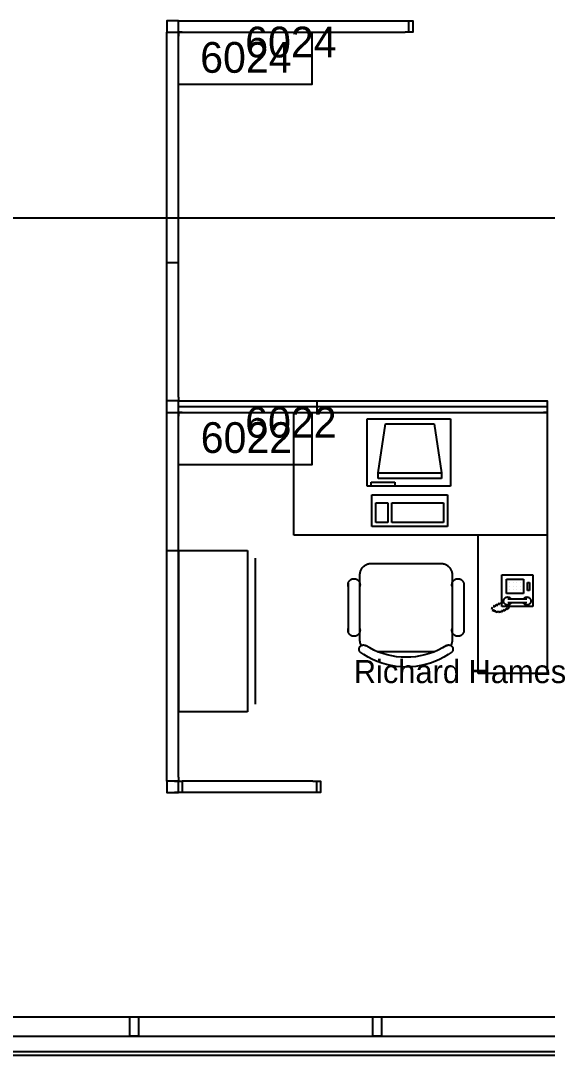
# Model space of a CAD drawing. Header units: millimetres. Extents: x 18694 to 89916, y 18694 to 89916.
# Drawn here: x 40840 to 44321, y 62128 to 68972 of the extents above; entities that cross this region are included whole.
import ezdxf

# ---------------------------------------------------------------- set-up
doc = ezdxf.new("R2010")
doc.units = ezdxf.units.MM
doc.layers.get('0').update_dxf_attribs({"linetype": 'CONTINUOUS'})
for name, color, linetype in [('E-B-FURR', 7, 'CONTINUOUS'), ('E-B-GLAZ', 7, 'CONTINUOUS'), ('E-B-MULL', 7, 'CONTINUOUS'), ('EMPLOYEE', 7, 'CONTINUOUS'), ('GRIDLN', 7, 'CONTINUOUS'), ('PANELS_201', 7, 'CONTINUOUS'), ('RMNUM', 7, 'CONTINUOUS')]:
    doc.layers.add(name, color=color, linetype=linetype)

msp = doc.modelspace()

# ---------------------------------------------------------------- linework, layer by layer
for p, q in [((42644.892655, 65567.954374), (42644.892655, 66380.754374)), ((42644.892655, 66380.754374), (44321.292655, 66380.754374)), ((44321.292655, 66380.754374), (44321.292655, 64653.554374)), ((43129.690737, 65892.38397), (43129.690737, 66338.798739)), ((43129.690737, 66338.798739), (43681.144276, 66338.798739)), ((43681.144276, 66338.798739), (43681.144276, 65892.38397)), ((43202.217507, 65981.28397), (43250.992968, 66304.653141)), ((43250.992968, 66304.653141), (43573.949999, 66304.653141)), ((43573.949999, 66304.653141), (43621.317507, 65981.28397)), ((43202.217507, 65944.153261), (43202.217507, 65981.28397)), ((43202.217507, 65981.28397), (43621.317507, 65981.28397)), ((43621.317507, 65981.28397), (43621.317507, 65944.153261)), ((43155.95043, 65918.643662), (43313.508584, 65918.643662)), ((43155.95043, 65892.38397), (43155.95043, 65918.643662)), ((43621.317507, 65944.153261), (43202.217507, 65944.153261)), ((43313.508584, 65918.643662), (43313.508584, 65892.38397)), ((43681.144276, 65892.38397), (43129.690737, 65892.38397)), ((43161.694737, 65625.68397), (43161.694737, 65835.761508)), ((43161.694737, 65835.761508), (43660.628891, 65835.761508)), ((43660.628891, 65835.761508), (43660.628891, 65625.68397)), ((43187.95443, 65651.943662), (43187.95443, 65783.242124)), ((43187.95443, 65783.242124), (43266.733507, 65783.242124)), ((43266.733507, 65783.242124), (43266.733507, 65651.943662)), ((43292.993199, 65651.943662), (43292.993199, 65783.242124)), ((43292.993199, 65783.242124), (43634.369199, 65783.242124)), ((43634.369199, 65783.242124), (43634.369199, 65651.943662)), ((43266.733507, 65651.943662), (43187.95443, 65651.943662)), ((43634.369199, 65651.943662), (43292.993199, 65651.943662)), ((44321.292655, 65567.954374), (42644.892655, 65567.954374)), ((43660.628891, 65625.68397), (43161.694737, 65625.68397)), ((43864.092655, 64653.554374), (43864.092655, 65567.954374)), ((41882.892655, 65466.354374), (42340.092655, 65466.354374)), ((41882.892655, 65466.354374), (41882.892655, 64399.554374)), ((42340.092655, 65466.354374), (42340.092655, 64399.554374)), ((42390.892655, 65415.554374), (42390.892655, 64450.354374)), ((43158.828755, 65382.173679), (43616.028755, 65382.173679)), ((43082.628755, 64874.173679), (43082.628755, 65305.973679)), ((43692.228755, 65305.973679), (43692.228755, 64874.173679)), ((44020.184775, 65097.171409), (44020.184775, 65305.585581)), ((44020.184775, 65305.585581), (44226.028234, 65305.585581)), ((44226.028234, 65305.585581), (44226.028234, 65097.171409)), ((43005.362317, 65251.998679), (43005.362317, 64928.148679)), ((43768.428755, 65251.998679), (43768.428755, 64928.148679)), ((44052.025999, 65183.407376), (44052.025999, 65278.657376)), ((44052.025999, 65278.657376), (44163.150999, 65278.657376)), ((44071.869749, 65254.844876), (44071.869749, 65254.844876)), ((44071.869749, 65231.032376), (44071.869749, 65231.032376)), ((44095.682249, 65254.844876), (44095.682249, 65254.844876)), ((44095.682249, 65231.032376), (44095.682249, 65231.032376)), ((44119.494749, 65254.844876), (44119.494749, 65254.844876)), ((44119.494749, 65231.032376), (44119.494749, 65231.032376)), ((44143.307249, 65254.844876), (44143.307249, 65254.844876)), ((44143.307249, 65231.032376), (44143.307249, 65231.032376)), ((44163.150999, 65278.657376), (44163.150999, 65183.407376)), ((44190.932249, 65203.251126), (44190.932249, 65254.844876)), ((44190.932249, 65254.844876), (44202.838499, 65254.844876)), ((44202.838499, 65254.844876), (44202.838499, 65203.251126)), ((44163.150999, 65183.407376), (44052.025999, 65183.407376)), ((44071.869749, 65207.219876), (44071.869749, 65207.219876)), ((44095.682249, 65207.219876), (44095.682249, 65207.219876)), ((44119.494749, 65207.219876), (44119.494749, 65207.219876)), ((44143.307249, 65207.219876), (44143.307249, 65207.219876)), ((44202.838499, 65203.251126), (44190.932249, 65203.251126)), ((43957.660218, 65091.415686), (43952.580218, 65076.175686)), ((43964.894265, 65079.461371), (43959.814265, 65064.221371)), ((43969.974265, 65104.861371), (43964.894265, 65089.621371)), ((43980.134265, 65109.941371), (43975.054265, 65094.701371)), ((43990.294265, 65115.021371), (43985.214265, 65099.781371)), ((44000.454265, 65120.101371), (43995.374265, 65104.861371)), ((44034.43638, 65124.186642), (44005.534265, 65115.021371)), ((44226.028234, 65097.171409), (44020.184775, 65097.171409)), ((44036.014265, 65079.461371), (44030.934265, 65064.221371)), ((44046.174265, 65084.541371), (44041.094265, 65069.301371)), ((44056.334265, 65089.621371), (44051.254265, 65074.381371)), ((44186.28736, 65145.888286), (44059.28736, 65145.888286)), ((44186.28736, 65120.488286), (44059.28736, 65120.488286)), ((44066.494265, 65094.701371), (44061.414265, 65079.461371)), ((43975.054265, 65074.381371), (43969.974265, 65059.141371)), ((43985.214265, 65069.301371), (43980.134265, 65054.061371)), ((43995.374265, 65069.301371), (43990.294265, 65054.061371)), ((44005.534265, 65069.301371), (44000.454265, 65054.061371)), ((44015.694265, 65069.301371), (44010.614265, 65054.061371)), ((44025.854265, 65074.381371), (44020.774265, 65059.141371)), ((43576.407669, 64797.973679), (43198.44984, 64797.973679)), ((44321.292655, 64653.554374), (43864.092655, 64653.554374)), ((42340.092655, 64399.554374), (41882.892655, 64399.554374))]:
    msp.add_line(p, q)
for points in [[(43082.628755, 65305.973679), (43082.791905, 65310.957398), (43083.280656, 65315.919775), (43084.092916, 65320.839562), (43085.225207, 65325.69569), (43086.672679, 65330.467366), (43088.429134, 65335.134157), (43090.487052, 65339.676077), (43092.837619, 65344.073679), (43095.47077, 65348.308131), (43098.37523, 65352.3613), (43101.538561, 65356.21583), (43104.947218, 65359.855216), (43108.586604, 65363.263873), (43112.441134, 65366.427204), (43116.494303, 65369.331664), (43120.728755, 65371.964815), (43125.126356, 65374.315382), (43129.668277, 65376.3733), (43134.335067, 65378.129755), (43139.106743, 65379.577227), (43143.962872, 65380.709518), (43148.882659, 65381.521778), (43153.845036, 65382.010529), (43158.828755, 65382.173679)], [(43616.028755, 65382.173679), (43621.012473, 65382.010529), (43625.974851, 65381.521778), (43630.894637, 65380.709518), (43635.750766, 65379.577227), (43640.522442, 65378.129755), (43645.189232, 65376.3733), (43649.731153, 65374.315382), (43654.128755, 65371.964815), (43658.363206, 65369.331664), (43662.416376, 65366.427204), (43666.270906, 65363.263873), (43669.910291, 65359.855216), (43673.318948, 65356.21583), (43676.482279, 65352.3613), (43679.386739, 65348.308131), (43682.01989, 65344.073679), (43684.370458, 65339.676077), (43686.428375, 65335.134157), (43688.184831, 65330.467366), (43689.632303, 65325.69569), (43690.764593, 65320.839562), (43691.576853, 65315.919775), (43692.065605, 65310.957398), (43692.228755, 65305.973679)], [(43005.362317, 65229.773679), (43004.72034, 65232.274744), (43004.242358, 65234.812262), (43003.930397, 65237.375491), (43003.785776, 65239.95358), (43003.809108, 65242.535618), (43004.000294, 65245.110673), (43004.358524, 65247.667846), (43004.882283, 65250.196312), (43005.569352, 65252.685367), (43006.416824, 65255.124476), (43007.421112, 65257.503314), (43008.577964, 65259.81181), (43009.882482, 65262.040194), (43011.329146, 65264.179031), (43012.911831, 65266.219269), (43014.623838, 65268.152271), (43016.457919, 65269.969854), (43018.406311, 65271.664324), (43020.460766, 65273.228509), (43022.612588, 65274.655788), (43024.852668, 65275.940118), (43027.171524, 65277.076063), (43029.559339, 65278.058815), (43032.006006, 65278.884213), (43034.501168, 65279.548764), (43037.034263, 65280.049654), (43039.594568, 65280.384764), (43042.171246, 65280.552674), (43044.753389, 65280.552674), (43047.330067, 65280.384764), (43049.890372, 65280.049654), (43052.423467, 65279.548764), (43054.918629, 65278.884213), (43057.365296, 65278.058815), (43059.753111, 65277.076063), (43062.071967, 65275.940118), (43064.312047, 65274.655788), (43066.463869, 65273.228509), (43068.518324, 65271.664324), (43070.466716, 65269.969854), (43072.300797, 65268.152271), (43074.012804, 65266.219269), (43075.595489, 65264.179031), (43077.042153, 65262.040194), (43078.346671, 65259.81181), (43079.503523, 65257.503314), (43080.50781, 65255.124476), (43081.355283, 65252.685367), (43082.042352, 65250.196312), (43082.566111, 65247.667846), (43082.924341, 65245.110673), (43083.115527, 65242.535618), (43083.138859, 65239.95358), (43082.994238, 65237.375491), (43082.682276, 65234.812262), (43082.204295, 65232.274744), (43081.562317, 65229.773679)], [(43692.228755, 65229.773679), (43691.586777, 65232.274744), (43691.108796, 65234.812262), (43690.796834, 65237.375491), (43690.652214, 65239.95358), (43690.675545, 65242.535618), (43690.866731, 65245.110673), (43691.224961, 65247.667846), (43691.74872, 65250.196312), (43692.435789, 65252.685367), (43693.283262, 65255.124476), (43694.287549, 65257.503314), (43695.444401, 65259.81181), (43696.74892, 65262.040194), (43698.195583, 65264.179031), (43699.778268, 65266.219269), (43701.490275, 65268.152271), (43703.324356, 65269.969854), (43705.272748, 65271.664324), (43707.327204, 65273.228509), (43709.479026, 65274.655788), (43711.719105, 65275.940118), (43714.037961, 65277.076063), (43716.425776, 65278.058815), (43718.872443, 65278.884213), (43721.367605, 65279.548764), (43723.9007, 65280.049654), (43726.461006, 65280.384764), (43729.037683, 65280.552674), (43731.619826, 65280.552674), (43734.196504, 65280.384764), (43736.756809, 65280.049654), (43739.289904, 65279.548764), (43741.785066, 65278.884213), (43744.231733, 65278.058815), (43746.619548, 65277.076063), (43748.938404, 65275.940118), (43751.178484, 65274.655788), (43753.330306, 65273.228509), (43755.384761, 65271.664324), (43757.333153, 65269.969854), (43759.167234, 65268.152271), (43760.879241, 65266.219269), (43762.461926, 65264.179031), (43763.90859, 65262.040194), (43765.213108, 65259.81181), (43766.36996, 65257.503314), (43767.374248, 65255.124476), (43768.22172, 65252.685367), (43768.90879, 65250.196312), (43769.432548, 65247.667846), (43769.790778, 65245.110673), (43769.981964, 65242.535618), (43770.005296, 65239.95358), (43769.860675, 65237.375491), (43769.548714, 65234.812262), (43769.070732, 65232.274744), (43768.428755, 65229.773679)], [(44082.686163, 65120.488286), (44081.807687, 65118.98868), (44080.83324, 65117.549585), (44079.766976, 65116.177134), (44078.613437, 65114.877177), (44077.377539, 65113.655254), (44076.06455, 65112.51657), (44074.680065, 65111.46598), (44073.229983, 65110.50796), (44071.720485, 65109.646592), (44070.158002, 65108.885548), (44068.549194, 65108.22807), (44066.900916, 65107.676961), (44065.220194, 65107.234569), (44063.514188, 65106.902779), (44061.790169, 65106.683006), (44060.055485, 65106.576185), (44058.317528, 65106.582772), (44056.583703, 65106.70274), (44054.8614, 65106.935576), (44053.157958, 65107.280288), (44051.480637, 65107.735408), (44049.836585, 65108.298996), (44048.232807, 65108.96865), (44046.676138, 65109.741516), (44045.173212, 65110.614302), (44043.730435, 65111.583287), (44042.353953, 65112.644342), (44041.049633, 65113.792945), (44039.823034, 65115.024203), (44038.679382, 65116.332867), (44037.623552, 65117.71336), (44036.660042, 65119.1598), (44035.792959, 65120.666023), (44035.025999, 65122.22561), (44034.362428, 65123.831915), (44033.805076, 65125.478091), (44033.356316, 65127.157125), (44033.018063, 65128.861861), (44032.791756, 65130.585034), (44032.678362, 65132.319301), (44032.678362, 65134.057271), (44032.791756, 65135.791538), (44033.018063, 65137.514711), (44033.356316, 65139.219447), (44033.805076, 65140.898481), (44034.362428, 65142.544658), (44035.025999, 65144.150963), (44035.792959, 65145.71055), (44036.660042, 65147.216772), (44037.623552, 65148.663213), (44038.679382, 65150.043706), (44039.823034, 65151.35237), (44041.049633, 65152.583627), (44042.353953, 65153.732231), (44043.730435, 65154.793286), (44045.173212, 65155.762271), (44046.676138, 65156.635056), (44048.232807, 65157.407923), (44049.836585, 65158.077577), (44051.480637, 65158.641165), (44053.157958, 65159.096285), (44054.8614, 65159.440997), (44056.583703, 65159.673833), (44058.317528, 65159.7938), (44060.055485, 65159.800388), (44061.790169, 65159.693567), (44063.514188, 65159.473793), (44065.220194, 65159.142004), (44066.900916, 65158.699611), (44068.549194, 65158.148502), (44070.158002, 65157.491025), (44071.720485, 65156.729981), (44073.229983, 65155.868613), (44074.680065, 65154.910593), (44076.06455, 65153.860002), (44077.377539, 65152.721319), (44078.613437, 65151.499395), (44079.766976, 65150.199438), (44080.83324, 65148.826988), (44081.807687, 65147.387893), (44082.686163, 65145.888286)], [(44162.888558, 65145.888286), (44163.767034, 65147.387893), (44164.74148, 65148.826988), (44165.807745, 65150.199438), (44166.961284, 65151.499395), (44168.197181, 65152.721319), (44169.51017, 65153.860002), (44170.894656, 65154.910593), (44172.344737, 65155.868613), (44173.854236, 65156.729981), (44175.416719, 65157.491025), (44177.025527, 65158.148502), (44178.673804, 65158.699611), (44180.354527, 65159.142004), (44182.060533, 65159.473793), (44183.784551, 65159.693567), (44185.519235, 65159.800388), (44187.257193, 65159.7938), (44188.991018, 65159.673833), (44190.713321, 65159.440997), (44192.416762, 65159.096285), (44194.094083, 65158.641165), (44195.738136, 65158.077577), (44197.341914, 65157.407923), (44198.898582, 65156.635056), (44200.401508, 65155.762271), (44201.844286, 65154.793286), (44203.220768, 65153.732231), (44204.525088, 65152.583627), (44205.751687, 65151.35237), (44206.895339, 65150.043706), (44207.951169, 65148.663213), (44208.914678, 65147.216772), (44209.781761, 65145.71055), (44210.548722, 65144.150963), (44211.212293, 65142.544658), (44211.769645, 65140.898481), (44212.218404, 65139.219447), (44212.556658, 65137.514711), (44212.782964, 65135.791538), (44212.896359, 65134.057271), (44212.896359, 65132.319301), (44212.782964, 65130.585034), (44212.556658, 65128.861861), (44212.218404, 65127.157125), (44211.769645, 65125.478091), (44211.212293, 65123.831915), (44210.548722, 65122.22561), (44209.781761, 65120.666023), (44208.914678, 65119.1598), (44207.951169, 65117.71336), (44206.895339, 65116.332867), (44205.751687, 65115.024203), (44204.525088, 65113.792945), (44203.220768, 65112.644342), (44201.844286, 65111.583287), (44200.401508, 65110.614302), (44198.898582, 65109.741516), (44197.341914, 65108.96865), (44195.738136, 65108.298996), (44194.094083, 65107.735408), (44192.416762, 65107.280288), (44190.713321, 65106.935576), (44188.991018, 65106.70274), (44187.257193, 65106.582772), (44185.519235, 65106.576185), (44183.784551, 65106.683006), (44182.060533, 65106.902779), (44180.354527, 65107.234569), (44178.673804, 65107.676961), (44177.025527, 65108.22807), (44175.416719, 65108.885548), (44173.854236, 65109.646592), (44172.344737, 65110.50796), (44170.894656, 65111.46598), (44169.51017, 65112.51657), (44168.197181, 65113.655254), (44166.961284, 65114.877177), (44165.807745, 65116.177134), (44164.74148, 65117.549585), (44163.767034, 65118.98868), (44162.888558, 65120.488286)], [(43081.562317, 64950.373679), (43082.204295, 64947.872614), (43082.682276, 64945.335097), (43082.994238, 64942.771868), (43083.138859, 64940.193778), (43083.115527, 64937.61174), (43082.924341, 64935.036685), (43082.566111, 64932.479512), (43082.042352, 64929.951047), (43081.355283, 64927.461991), (43080.50781, 64925.022882), (43079.503523, 64922.644045), (43078.346671, 64920.335548), (43077.042153, 64918.107165), (43075.595489, 64915.968327), (43074.012804, 64913.928089), (43072.300797, 64911.995088), (43070.466716, 64910.177505), (43068.518324, 64908.483034), (43066.463869, 64906.918849), (43064.312047, 64905.491571), (43062.071967, 64904.207241), (43059.753111, 64903.071295), (43057.365296, 64902.088544), (43054.918629, 64901.263145), (43052.423467, 64900.598595), (43049.890372, 64900.097704), (43047.330067, 64899.762595), (43044.753389, 64899.594685), (43042.171246, 64899.594685), (43039.594568, 64899.762595), (43037.034263, 64900.097704), (43034.501168, 64900.598595), (43032.006006, 64901.263145), (43029.559339, 64902.088544), (43027.171524, 64903.071295), (43024.852668, 64904.207241), (43022.612588, 64905.491571), (43020.460766, 64906.918849), (43018.406311, 64908.483034), (43016.457919, 64910.177505), (43014.623838, 64911.995088), (43012.911831, 64913.928089), (43011.329146, 64915.968327), (43009.882482, 64918.107165), (43008.577964, 64920.335548), (43007.421112, 64922.644045), (43006.416824, 64925.022882), (43005.569352, 64927.461991), (43004.882283, 64929.951047), (43004.358524, 64932.479512), (43004.000294, 64935.036685), (43003.809108, 64937.61174), (43003.785776, 64940.193778), (43003.930397, 64942.771868), (43004.242358, 64945.335097), (43004.72034, 64947.872614), (43005.362317, 64950.373679)], [(43768.428755, 64950.373679), (43769.070732, 64947.872614), (43769.548714, 64945.335097), (43769.860675, 64942.771868), (43770.005296, 64940.193778), (43769.981964, 64937.61174), (43769.790778, 64935.036685), (43769.432548, 64932.479512), (43768.90879, 64929.951047), (43768.22172, 64927.461991), (43767.374248, 64925.022882), (43766.36996, 64922.644045), (43765.213108, 64920.335548), (43763.90859, 64918.107165), (43762.461926, 64915.968327), (43760.879241, 64913.928089), (43759.167234, 64911.995088), (43757.333153, 64910.177505), (43755.384761, 64908.483034), (43753.330306, 64906.918849), (43751.178484, 64905.491571), (43748.938404, 64904.207241), (43746.619548, 64903.071295), (43744.231733, 64902.088544), (43741.785066, 64901.263145), (43739.289904, 64900.598595), (43736.756809, 64900.097704), (43734.196504, 64899.762595), (43731.619826, 64899.594685), (43729.037683, 64899.594685), (43726.461006, 64899.762595), (43723.9007, 64900.097704), (43721.367605, 64900.598595), (43718.872443, 64901.263145), (43716.425776, 64902.088544), (43714.037961, 64903.071295), (43711.719105, 64904.207241), (43709.479026, 64905.491571), (43707.327204, 64906.918849), (43705.272748, 64908.483034), (43703.324356, 64910.177505), (43701.490275, 64911.995088), (43699.778268, 64913.928089), (43698.195583, 64915.968327), (43696.74892, 64918.107165), (43695.444401, 64920.335548), (43694.287549, 64922.644045), (43693.283262, 64925.022882), (43692.435789, 64927.461991), (43691.74872, 64929.951047), (43691.224961, 64932.479512), (43690.866731, 64935.036685), (43690.675545, 64937.61174), (43690.652214, 64940.193778), (43690.796834, 64942.771868), (43691.108796, 64945.335097), (43691.586777, 64947.872614), (43692.228755, 64950.373679)], [(43091.290458, 64838.888861), (43089.290564, 64843.014732), (43087.542435, 64847.253414), (43086.052401, 64851.589563), (43084.825855, 64856.007478), (43083.867239, 64860.491164), (43083.180024, 64865.024388), (43082.766697, 64869.590737), (43082.628755, 64874.173679)], [(43692.228755, 64874.173679), (43692.090813, 64869.590737), (43691.677485, 64865.024388), (43690.99027, 64860.491164), (43690.031654, 64856.007478), (43688.805109, 64851.589563), (43687.315074, 64847.253414), (43685.566945, 64843.014732), (43683.567052, 64838.888861)], [(43082.628755, 64797.973679), (43081.60352, 64799.446356), (43080.675219, 64800.98198), (43079.847703, 64802.57418), (43079.124406, 64804.21635), (43078.508327, 64805.901678), (43078.002023, 64807.623171), (43077.607595, 64809.373688), (43077.326679, 64811.145966), (43077.16044, 64812.932652), (43077.109568, 64814.726334), (43077.174274, 64816.51957), (43077.354289, 64818.304921), (43077.648868, 64820.074979), (43078.056787, 64821.822402), (43078.576354, 64823.539939), (43079.205414, 64825.220464), (43079.941357, 64826.857007), (43080.78113, 64828.442776), (43081.721248, 64829.971194), (43082.757811, 64831.435919), (43083.88652, 64832.830874), (43085.102691, 64834.150272), (43086.401278, 64835.388639), (43087.776894, 64836.540838), (43089.223833, 64837.602089), (43090.73609, 64838.567988), (43092.307393, 64839.434528), (43093.931221, 64840.198114), (43095.600839, 64840.855578), (43097.309319, 64841.404193), (43099.049574, 64841.841683), (43100.814383, 64842.166232), (43102.596424, 64842.376494), (43104.388306, 64842.471596), (43106.182592, 64842.451145), (43107.97184, 64842.315225), (43109.748627, 64842.064399), (43111.50558, 64841.699709), (43113.23541, 64841.222668), (43114.930942, 64840.635254), (43116.585141, 64839.939905), (43118.191143, 64839.139505), (43119.742286, 64838.237376)], [(43654.910002, 64838.565449), (43627.92124, 64822.589777), (43599.981944, 64808.341581), (43571.202542, 64795.877176), (43541.696783, 64785.245829), (43511.581287, 64776.489558), (43480.975085, 64769.642972), (43449.999145, 64764.733132), (43418.775899, 64761.779445), (43387.428755, 64760.793583), (43356.081611, 64761.779445), (43324.858365, 64764.733132), (43293.882425, 64769.642972), (43263.276222, 64776.489558), (43233.160727, 64785.245829), (43203.654968, 64795.877176), (43174.875565, 64808.341581), (43146.936269, 64822.589777), (43119.947507, 64838.565449)], [(43655.115223, 64838.237376), (43656.666366, 64839.139505), (43658.272369, 64839.939905), (43659.926567, 64840.635254), (43661.622099, 64841.222668), (43663.35193, 64841.699709), (43665.108883, 64842.064399), (43666.885669, 64842.315225), (43668.674917, 64842.451145), (43670.469204, 64842.471596), (43672.261085, 64842.376494), (43674.043127, 64842.166232), (43675.807936, 64841.841683), (43677.54819, 64841.404193), (43679.256671, 64840.855578), (43680.926288, 64840.198114), (43682.550117, 64839.434528), (43684.121419, 64838.567988), (43685.633677, 64837.602089), (43687.080615, 64836.540838), (43688.456231, 64835.388639), (43689.754819, 64834.150272), (43690.970989, 64832.830874), (43692.099698, 64831.435919), (43693.136262, 64829.971194), (43694.07638, 64828.442776), (43694.916152, 64826.857007), (43695.652095, 64825.220464), (43696.281155, 64823.539939), (43696.800723, 64821.822402), (43697.208642, 64820.074979), (43697.50322, 64818.304921), (43697.683236, 64816.51957), (43697.747942, 64814.726334), (43697.69707, 64812.932652), (43697.530831, 64811.145966), (43697.249914, 64809.373688), (43696.855486, 64807.623171), (43696.349182, 64805.901678), (43695.733104, 64804.21635), (43695.009806, 64802.57418), (43694.18229, 64800.98198), (43693.253989, 64799.446356), (43692.228755, 64797.973679)], [(43692.228755, 64797.973679), (43665.464054, 64779.214447), (43637.548423, 64762.215165), (43608.597421, 64747.046202), (43578.730889, 64733.77035), (43548.07246, 64722.442564), (43516.749045, 64713.109735), (43484.890308, 64705.810498), (43452.628128, 64700.575067), (43420.096055, 64697.425114), (43387.428755, 64696.373679), (43354.761455, 64697.425114), (43322.229381, 64700.575067), (43289.967201, 64705.810498), (43258.108464, 64713.109735), (43226.78505, 64722.442564), (43196.126621, 64733.77035), (43166.260089, 64747.046202), (43137.309086, 64762.215165), (43109.393456, 64779.214447), (43082.628755, 64797.973679)]]:
    msp.add_lwpolyline(points)
at = {"layer": 'E-B-FURR', "color": 6}
msp.add_line((40589.2, 62382.4), (51986.993105, 62382.4), dxfattribs=at)
at = {"layer": 'E-B-GLAZ', "color": 8}
for p, q in [((40589.2, 62255.4), (52044.689941, 62255.4)), ((40589.2, 62153.8), (52044.689941, 62153.8)), ((40589.2, 62128.4), (49022, 62128.4))]:
    msp.add_line(p, q, dxfattribs=at)
at = {"layer": 'E-B-MULL', "color": 8}
for points in [[(41560.75, 62255.4), (41560.75, 62382.4), (41617.9, 62382.4), (41617.9, 62255.4), (41560.75, 62255.4), (41560.75, 62255.4)], [(43168.8875, 62255.4), (43168.8875, 62382.4), (43226.0375, 62382.4), (43226.0375, 62255.4), (43168.8875, 62255.4), (43168.8875, 62255.4)]]:
    msp.add_lwpolyline(points, close=True, dxfattribs=at)
at = {"layer": 'GRIDLN', "color": 9}
msp.add_line((88696.8, 67665.6), (18694.4, 67665.6), dxfattribs=at)
at = {"layer": 'PANELS_201', "color": 6}
msp.add_line((41882.892663, 63866.154386), (41882.892663, 63942.354386), dxfattribs=at)
for points in [[(41882.892663, 68971.554386), (41806.692663, 68971.554386), (41806.692663, 68895.354386)], [(41908.292663, 68895.354386), (41882.892663, 68895.354386), (41882.892663, 68971.554386), (41908.292663, 68971.554386)], [(41908.292663, 68971.554386), (43381.492663, 68971.554386)], [(43381.492663, 68971.554386), (43406.892663, 68971.554386), (43432.292663, 68971.554386), (43432.292663, 68895.354386), (43381.492663, 68895.354386)], [(43406.892663, 68895.354386), (43406.892663, 68971.554386)], [(41806.692663, 68869.954386), (41806.692663, 68895.354386), (41882.892663, 68895.354386), (41882.892663, 68869.954386)], [(41806.692663, 67396.754386), (41806.692663, 68869.954386)], [(41882.892663, 67396.754386), (41882.892663, 68869.954386)], [(41908.292663, 68895.354386), (43381.492663, 68895.354386)], [(41806.692663, 67345.954386), (41806.692663, 67396.754386)], [(41806.692663, 67371.354386), (41882.892663, 67371.354386)], [(41806.692663, 66482.354386), (41806.692663, 67345.954386)], [(41882.892663, 67345.954386), (41882.892663, 67396.754386)], [(41882.892663, 66482.354386), (41882.892663, 67345.954386)], [(41882.892663, 66482.354386), (41882.892663, 66456.954386), (41806.692663, 66456.954386), (41806.692663, 66482.354386)], [(41806.692663, 66380.754386), (41806.692663, 66456.954386)], [(41908.292663, 66380.754386), (41882.892663, 66380.754386), (41882.892663, 66456.954386), (41908.292663, 66456.954386)], [(41908.292663, 66456.954386), (42771.892663, 66456.954386)], [(42771.892663, 66456.954386), (42822.692663, 66456.954386)], [(42797.292663, 66456.954386), (42797.292663, 66380.754386)], [(42822.692663, 66456.954386), (44295.892663, 66456.954386)], [(44295.892663, 66456.954386), (44321.292663, 66456.954386), (44321.292663, 66380.754386), (44295.892663, 66380.754386)], [(41806.692663, 66355.354386), (41806.692663, 66380.754386), (41882.892663, 66380.754386), (41882.892663, 66355.354386)], [(41882.892663, 66418.854386), (42797.292663, 66418.854386)], [(41908.292663, 66380.754386), (42771.892663, 66380.754386)], [(42771.892663, 66380.754386), (42822.692663, 66380.754386)], [(42797.292663, 66418.854386), (44321.292663, 66418.854386)], [(42822.692663, 66380.754386), (44295.892663, 66380.754386)], [(41806.692663, 65491.754386), (41806.692663, 66355.354386)], [(41882.892663, 65491.754386), (41882.892663, 66355.354386)], [(41806.692663, 65440.954386), (41806.692663, 65491.754386)], [(41882.892663, 65440.954386), (41882.892663, 65491.754386)], [(41806.692663, 65466.354386), (41882.892663, 65466.354386)], [(41806.692663, 63967.754386), (41806.692663, 65440.954386)], [(41882.892663, 63967.754386), (41882.892663, 65440.954386)], [(41882.892663, 63967.754386), (41882.892663, 63942.354386), (41806.692663, 63942.354386), (41806.692663, 63967.754386)], [(41806.692663, 63942.354386), (41806.692663, 63866.154386), (41882.892663, 63866.154386)], [(41857.492663, 63942.354386), (41882.892663, 63942.354386), (41908.292663, 63942.354386), (41908.292663, 63866.154386), (41857.492663, 63866.154386)], [(41908.292663, 63866.154386), (41882.892663, 63866.154386), (41882.892663, 63942.354386), (41908.292663, 63942.354386)], [(42771.892612, 63942.354386), (41908.292663, 63942.354386)], [(42771.892612, 63942.354386), (42797.292612, 63942.354386), (42822.692612, 63942.354386), (42822.692612, 63866.154386), (42771.892612, 63866.154386)], [(42797.292612, 63866.154386), (42797.292612, 63942.354386)], [(42771.892612, 63866.154386), (41908.292663, 63866.154386)]]:
    msp.add_lwpolyline(points, dxfattribs=at)
at = {"layer": 'RMNUM', "color": 30}
for points in [[(41882.892663, 68895.35436), (42764.821633, 68895.35436), (42764.821633, 68548.454673), (41882.892663, 68548.454673), (41882.892663, 68895.35436)], [(41882.892663, 66380.75436), (42764.821633, 66380.75436), (42764.821633, 66033.854673), (41882.892663, 66033.854673), (41882.892663, 66380.75436)]]:
    msp.add_lwpolyline(points, dxfattribs=at)

# ---------------------------------------------------------------- texts
at = {"layer": 'EMPLOYEE', "color": 1}
msp.add_text('Richard Hames', height=152.4, dxfattribs=at).set_placement((43041.814223, 64590.312376))
at = {"layer": 'RMNUM', "color": 30}
for s, p in [('6024', (42323.857161, 68728.715019)), ('6024', (42026.314303, 68627.115019)), ('6022', (42323.857161, 66214.115019)), ('6022', (42029.942875, 66112.515019))]:
    msp.add_text(s, height=203.2, dxfattribs=at).set_placement(p)

doc.saveas('drawing.dxf')
